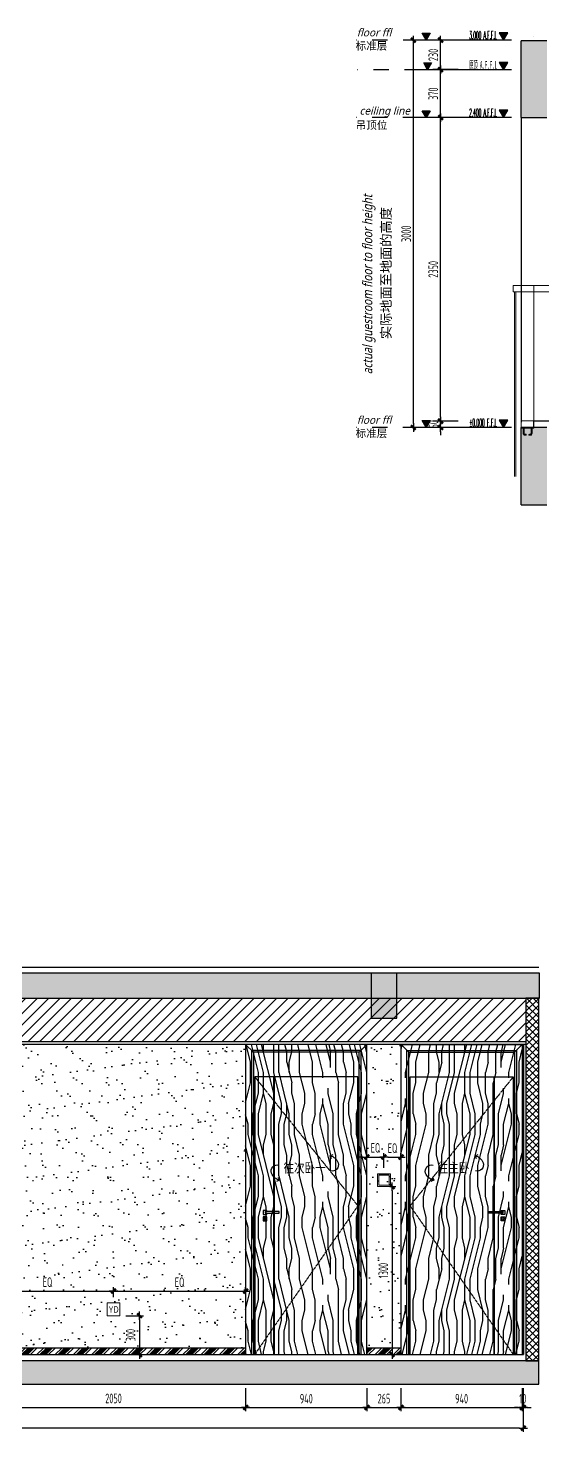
# Model space of a CAD drawing. Header units: inches. Extents: x 96003 to 270950, y -80202 to 65998.
# Drawn here: x 135394 to 139385, y 34898 to 45769 of the extents above; entities that cross this region are included whole.
import ezdxf
from ezdxf.enums import TextEntityAlignment as Align

# ---------------------------------------------------------------- set-up
doc = ezdxf.new("R2010")
doc.units = ezdxf.units.IN
doc.header["$LTSCALE"] = 10
doc.header["$MEASUREMENT"] = 0
doc.linetypes.add('DASH', pattern=[0.35, 0.25, -0.1])
doc.linetypes.add('M-CENTER', pattern=[1.8, 1.2, -0.2, 0.2, -0.2])
for name, color, linetype in [('009插座层', 136, 'Continuous'), ('01', 200, 'Continuous'), ('A_SURFACE', 9, 'Continuous'), ('C-顶面灯具、灯带', 22, 'Continuous'), ('ED-文字说明', 50, 'Continuous'), ('ED-造型尺寸', 44, 'Continuous'), ('EL-1', 1, 'Continuous'), ('EL-136', 136, 'Continuous'), ('EL-DIM', 50, 'Continuous'), ('EL-TEXT', 50, 'Continuous'), ('EL-天花轮廓线', 100, 'Continuous'), ('FC-地面造型', 136, 'Continuous'), ('SBEI', 1, 'Continuous')]:
    doc.layers.add(name, color=color, linetype=linetype)
for name, color, linetype, lineweight in [('F-2', 145, 'Continuous', 0), ('J-金属幕墙', 34, 'Continuous', 13), ('L-栏杆扶手', 73, 'Continuous', 13)]:
    doc.layers.add(name, color=color, linetype=linetype, lineweight=lineweight)
doc.styles.add('-宋体', font='')
doc.styles.add('CCD_DIM', font='archs.shx', dxfattribs={"width": 0.7})
doc.styles.add('hz', font='simplex', dxfattribs={"width": 0.7, "bigfont": 'hztxt'})
doc.styles.add('LUCIDIA', font='')
doc.styles.add('RomanS', font='romans.shx', dxfattribs={"width": 0.9})
doc.styles.add('st', font='')
doc.styles.add('中文字体', font='', dxfattribs={"width": 0.7})
doc.styles.add('宋体', font='', dxfattribs={"height": 60})
doc.styles.get('-宋体').set_extended_font_data('SimSun')
doc.styles.get('LUCIDIA').set_extended_font_data('Lucida Sans', italic=True)
doc.styles.get('st').set_extended_font_data('SimSun')
doc.styles.get('中文字体').set_extended_font_data('汉鼎简细等线')
doc.styles.get('宋体').set_extended_font_data('SimSun')
doc.dimstyles.new('1.30', dxfattribs={"dimscale": 30, "dimtxt": 2.5, "dimasz": 1, "dimexe": 1, "dimexo": 1.5, "dimgap": 1, "dimtad": 1, "dimdec": 0, "dimrnd": 5, "dimdsep": 46, "dimtxsty": 'CCD_DIM', "dimblk": 'CCD_Dimension_Tick', "dimcen": 1, "dimclrd": 44, "dimclre": 44, "dimclrt": 2, "dimadec": 0, "dimazin": 2, "dimtfac": 1, "dimtdec": 0, "dimtix": 1, "dimtmove": 2, "dimatfit": 3, "dimldrblk": 'CCD_Dimension_Tick', "dimfxl": 5, "dimfxlon": 1, "dimtolj": 1, "dimarcsym": 0})
doc.dimstyles.new('Matrix_30内', dxfattribs={"dimscale": 30, "dimtxt": 2.5, "dimasz": 1, "dimexe": 2, "dimexo": 1.5, "dimgap": 0.6, "dimtad": 1, "dimdec": 0, "dimrnd": 1, "dimzin": 12, "dimdsep": 46, "dimtxsty": 'CCD_DIM', "dimblk": 'CCD_Dimension_Tick', "dimcen": 0.125, "dimclrd": 44, "dimclre": 44, "dimclrt": 50, "dimadec": 0, "dimazin": 0, "dimtfac": 1, "dimtdec": 0, "dimtix": 1, "dimtmove": 2, "dimatfit": 3, "dimldrblk": 'CCD_Leader_Dot', "dimfxl": 5, "dimfxlon": 1, "dimtvp": 1, "dimtolj": 1, "dimtzin": 0, "dimarcsym": 0})

# ---------------------------------------------------------------- blocks, each defined once
blk = doc.blocks.new('*U122')
h = blk.add_hatch()
h.set_pattern_fill('ANSI37', color=250, scale=300, angle=-90)
h.set_pattern_definition([(315, (222470.742, 70519.302), (26.516504, 26.516504), []), (45, (222470.742, 70519.302), (-26.516504, 26.516504), [])])
h.paths.add_polyline_path([(144521, -74585), (144521, -74685), (147329, -74685), (147329, -74585)])
at = {"color": 5, "elevation": 0}
blk.add_lwpolyline([(144521, -74585), (144521, -74685), (147329, -74685), (147329, -74585)], close=True, dxfattribs=at)
blk = doc.blocks.new('A$C5AED2720')
at = {"color": 0, "elevation": 0}
for points in [[(0, 71), (110, 71), (110, 59), (0, 59)], [(95, 30), (125, 30), (125, 0), (95, 0)]]:
    blk.add_lwpolyline(points, close=True, dxfattribs=at)
blk.add_lwpolyline([(95, 71), (95, 80), (125, 80), (125, 50), (95, 50), (95, 59)], dxfattribs=at)
at = {"color": 8}
blk.add_circle((110, 15, 0), 7.5, dxfattribs=at)
blk = doc.blocks.new('rewrwertertedsfd')
at = {"layer": 'FC-地面造型', "linetype": 'ByBlock'}
h = blk.add_hatch(dxfattribs=at)
h.set_pattern_fill('木纹5', color=250, scale=200, angle=90)
h.set_pattern_definition([(90, (0, 0), (-800, 5e-14), [160, -240, 80, -320]), (90, (-20, 560), (-800, 5e-14), [160, -640]), (90, (-60, 480), (-800, 5e-14), [80, -720]), (90, (-80, 40), (-800, 5e-14), [40, -560, 40, -160]), (90, (-120, 320), (-800, 5e-14), [160, -240, 40, -360]), (90, (-140, 120), (-800, 5e-14), [120, -680]), (90, (-160, 320), (-800, 5e-14), [240, -560]), (90, (-180, 80), (-800, 5e-14), [160, -640]), (90, (-200, 400), (-800, 5e-14), [400, -400]), (90, (-240, 160), (-800, 5e-14), [80, -240, 160, -320]), (90, (-260, 720), (-800, 5e-14), [160, -640]), (90, (-280, 560), (-800, 5e-14), [80, -720]), (90, (-300, 400), (-800, 5e-14), [80, -720]), (90, (-320, 2e-14), (-800, 5e-14), [160, -640]), (90, (-340, 400), (-800, 5e-14), [160, -640]), (90, (-380, 400), (-800, 5e-14), [160, -160, 160, -320]), (90, (-420, 240), (-800, 5e-14), [80, -400, 160, -160]), (90, (-440, 400), (-800, 5e-14), [240, -560]), (90, (-480, 400), (-800, 5e-14), [160, -640]), (90, (-500, 80), (-800, 5e-14), [240, -320, 80, -160]), (90, (-540, 80), (-800, 5e-14), [400, -400]), (90, (-560, 560), (-800, 5e-14), [80, -720]), (90, (-580, 320), (-800, 5e-14), [160, -640]), (90, (-600, 160), (-800, 5e-14), [80, -320, 80, -320]), (90, (-620, 80), (-800, 5e-14), [80, -240, 160, -320]), (90, (-640, 240), (-800, 5e-14), [80, -400, 80, -240]), (90, (-660, 400), (-800, 5e-14), [240, -560]), (90, (-700, 80), (-800, 5e-14), [160, -640]), (90, (-720, 480), (-800, 5e-14), [80, -720]), (90, (-740, 640), (-800, 5e-14), [80, -720]), (104.03624, (-60, 560), (3e-08, 800), [82.4, -3216.0844]), (104.03624, (-240, 640), (3e-08, 800), [82.4, -3216.0844]), (104.03624, (-720, 560), (3e-08, 800), [82.4, -3216.0844]), (104.03624, (-420, 320), (3e-08, 800), [82.4, -3216.0844]), (104.03624, (-540, 480), (3e-08, 800), [82.4, -3216.0844]), (104.03624, (-480, 560), (3e-08, 800), [82.4, -3216.0844]), (104.03624, (-620, 160), (3e-08, 800), [82.4, -3216.0844]), (104.03624, (-580, 480), (3e-08, 800), [82.4, -3216.0844]), (104.03624, (-280, 640), (3e-08, 800), [164.8, -3133.6844]), (104.03624, (-340, 560), (3e-08, 800), [164.8, -3133.6844]), (104.03624, (-380, 560), (3e-08, 800), [164.8, -3133.6844]), (255.96376, (-120, 320), (3e-08, -800), [82.4, -164.8, 82.4, -2968.8844]), (255.96376, (-240, 160), (3e-08, -800), [82.4, -3216.0844]), (255.96376, (-600, 160), (3e-08, -800), [164.8, -3133.6844]), (284.03624, (-20, 560), (-3e-08, -800), [82.4, -3216.0844]), (75.96376, (-20, 720), (-3e-08, 800), [82.4, -3216.0844]), (75.96376, (-300, 480), (-3e-08, 800), [82.4, -3216.0844]), (75.96376, (-440, 640), (-3e-08, 800), [82.4, -3216.0844]), (75.96376, (-500, 320), (-3e-08, 800), [82.4, -3216.0844]), (75.96376, (-600, 240), (-3e-08, 800), [82.4, -3216.0844]), (75.96376, (-640, 320), (-3e-08, 800), [82.4, -3216.0844]), (75.96376, (-500, 320), (-3e-08, 800), [82.4, -3216.0844]), (75.96376, (-620, 560), (-3e-08, 800), [329.6, -2968.8844]), (75.96376, (-80, 80), (-3e-08, 800), [329.6, -2968.8844]), (75.96376, (-140, 160), (-3e-08, 800), [329.6, -2968.8844]), (75.96376, (-180, 240), (-3e-08, 800), [82.4, -164.8, 164.8, -2886.4844]), (75.96376, (-240, 240), (-3e-08, 800), [164.8, -164.8, 164.8, -2804.0844]), (75.96376, (-320, 160), (-3e-08, 800), [329.6, -2968.8844]), (75.96376, (-380, 80), (-3e-08, 800), [329.6, -2968.8844]), (75.96376, (-420, 80), (-3e-08, 800), [329.6, -2968.8844]), (75.96376, (-660, 640), (-3e-08, 800), [82.4, -3216.0844]), (75.96377, (-740, 720), (-0.00015, 800), [164.8, -3133.6844]), (75.96377, (-700, 240), (-0.00015, 800), [164.8, -3133.6844]), (75.96376, (1e-14, 160), (-1e-05, 800), [329.6, -2968.8844]), (75.96376, (-560, 640), (-1e-05, 800), [247.2, -3051.2844]), (75.96376, (-500, 720), (-1e-05, 800), [494.4, -2804.0844])])
h.paths.add_polyline_path([(260665, -67084), (261605, -67084), (261605, -69484), (260665, -69484)])
at = {"color": 136, "linetype": 'ByBlock'}
for p, q in [((261385, -67334), (261385, -69484)), ((261388, -67334), (261388, -69484))]:
    blk.add_line(p, q, dxfattribs=at)
at = {"layer": 'EL-1', "linetype": 'DASH'}
blk.add_lwpolyline([(261535, -67334), (260735, -68333), (261535, -69484)], dxfattribs=at)
at = {"layer": 'FC-地面造型', "color": 136, "linetype": 'ByBlock'}
for p, q in [((260725, -67144), (260665, -67084)), ((261545, -67144), (261605, -67084))]:
    blk.add_line(p, q, dxfattribs=at)
at = {"layer": 'FC-地面造型', "color": 30, "linetype": 'ByBlock'}
for points in [[(260665, -69484), (260665, -67084), (261605, -67084), (261605, -69484)], [(260735, -69484), (260735, -67334), (261535, -67334), (261535, -69484)]]:
    blk.add_lwpolyline(points, dxfattribs=at)
at = {"layer": 'FC-地面造型', "color": 138, "linetype": 'ByBlock'}
blk.add_lwpolyline([(260710, -69484), (260710, -67129), (261560, -67129), (261560, -69484)], dxfattribs=at)
at = {"layer": 'FC-地面造型', "color": 136, "linetype": 'ByBlock'}
blk.add_lwpolyline([(260725, -69484), (260725, -67144), (261545, -67144), (261545, -69484)], dxfattribs=at)
at = {"layer": 'EL-1'}
blk.add_blockref('A$C5AED2720', (261345, -68449, 0), dxfattribs=at)
blk = doc.blocks.new('20150429.21331355')
at = {"layer": 'EL-136'}
blk.add_lwpolyline([(-7.7, 3.5, 0.259212), (33.7, 40.4, 0.59908), (-4.9, 82.2)], format="xyb", dxfattribs=at)
blk.add_lwpolyline([(-1, 18.9), (-7.7, 3.5), (7.7, -3.5)], dxfattribs=at)
blk = doc.blocks.new('20150429.21331502')
at = {"layer": 'EL-136'}
blk.add_lwpolyline([(32.4, 20.5, 0.259212), (-8.9, -16.3, 0.59908), (29.6, -58.2)], format="xyb", dxfattribs=at)
blk.add_lwpolyline([(25.7, 5.1), (32.4, 20.5), (17.1, 27.5)], dxfattribs=at)
blk = doc.blocks.new('A$C01C16A26')
at = {"color": 0, "ltscale": 0.8}
for p, q in [((0, 98, 0), (0, 2, 0)), ((98, 100, 0), (2, 100, 0)), ((2, 0, 0), (98, 0, 0)), ((10, 90, 0), (10, 89, 0)), ((10, 89, 0), (10, 11, 0)), ((90, 89, 0), (10, 89, 0)), ((10, 10, 0), (10, 11, 0)), ((10, 11, 0), (90, 11, 0)), ((90, 90, 0), (90, 89, 0)), ((90, 90, 0), (90, 89, 0)), ((90, 11, 0), (90, 89, 0)), ((100, 2, 0), (100, 98, 0))]:
    blk.add_line(p, q, dxfattribs=at)
at = {"color": 0, "ltscale": 0.1}
for p, q in [((10, 90, 0), (90, 90, 0)), ((10, 10, 0), (90, 10, 0)), ((90, 11, 0), (90, 10, 0)), ((90, 11, 0), (90, 10, 0))]:
    blk.add_line(p, q, dxfattribs=at)
at = {"color": 0, "ltscale": 0.8, "extrusion": (0, 0, -1)}
for centre, major_axis, start_param, end_param in [((2, 98, 0), (1.22, 1.22), 3.926991, 5.497787), ((2, 2, 0), (-1.22, 1.22), 3.926991, 5.497787), ((98, 98, 0), (-1.22, 1.22), 0.785398, 2.356194), ((98, 2, 0), (1.22, 1.22), 0.785398, 2.356194)]:
    blk.add_ellipse(centre, major_axis=major_axis, ratio=1, start_param=start_param, end_param=end_param, dxfattribs=at)
blk = doc.blocks.new('*U73')
blk.add_blockref('A$C01C16A26', (-57, -30, 0))
blk = doc.blocks.new('CCD_Dimension_Tick')
at = {"color": 0, "linetype": 'ByBlock'}
for p, q in [((-1.09, 0), (0, 0)), ((0, 0), (1.09, 0))]:
    blk.add_line(p, q, dxfattribs=at)
at = {"color": 0, "linetype": 'Continuous', "const_width": 0.608}
blk.add_lwpolyline([(-0.61, -0.61), (0.61, 0.61)], dxfattribs=at)
blk = doc.blocks.new('*D126')
at = {"layer": 'Defpoints', "color": 0, "linetype": 'ByBlock', "transparency": 16777216}
for p in [(138153, 36798), (138153, 35498), (138216, 35498)]:
    blk.add_point(p, dxfattribs=at)
at = {"layer": 'FC-地面造型', "color": 44, "linetype": 'ByBlock', "lineweight": -2, "transparency": 16777216}
for p, q in [((138198, 36798), (138246, 36798)), ((138216, 36768), (138216, 35528)), ((138198, 35498), (138246, 35498))]:
    blk.add_line(p, q, dxfattribs=at)
at = {"layer": 'FC-地面造型', "color": 44, "linetype": 'ByBlock', "lineweight": -2, "transparency": 16777216, "xscale": 30, "yscale": 30, "zscale": 30}
for p, rotation in [((138216, 36798), 90), ((138216, 35498), 270)]:
    blk.add_blockref('CCD_Dimension_Tick', p, dxfattribs=dict(at, rotation=rotation))
at = {"layer": 'FC-地面造型', "color": 2, "linetype": 'ByBlock', "transparency": 16777216, "insert": (138148, 36148), "char_height": 75, "attachment_point": 5, "rotation": 90, "style": 'CCD_DIM'}
blk.add_mtext('\\A1;1300', dxfattribs=at)
blk = doc.blocks.new('*D127')
at = {"layer": 'Defpoints', "color": 0, "linetype": 'ByBlock', "transparency": 16777216}
for p in [(138153, 37027), (138021, 36882, 0), (138153, 36898)]:
    blk.add_point(p, dxfattribs=at)
at = {"layer": 'FC-地面造型', "color": 44, "linetype": 'ByBlock', "lineweight": -2, "transparency": 16777216}
for p, q in [((137991, 37027), (137961, 37027)), ((138021, 36927), (138021, 37057)), ((138021, 37027), (138153, 37027)), ((138153, 36943), (138153, 37057)), ((138183, 37027), (138213, 37027))]:
    blk.add_line(p, q, dxfattribs=at)
at = {"layer": 'FC-地面造型', "color": 44, "linetype": 'ByBlock', "lineweight": -2, "transparency": 16777216, "xscale": 30, "yscale": 30, "zscale": 30}
blk.add_blockref('CCD_Dimension_Tick', (138021, 37027), dxfattribs=at)
at = {"layer": 'FC-地面造型', "color": 44, "linetype": 'ByBlock', "lineweight": -2, "transparency": 16777216, "xscale": 30, "yscale": 30, "zscale": 30, "rotation": 180}
blk.add_blockref('CCD_Dimension_Tick', (138153, 37027), dxfattribs=at)
at = {"layer": 'FC-地面造型', "color": 2, "linetype": 'ByBlock', "transparency": 16777216, "insert": (138087, 37098), "char_height": 75, "attachment_point": 5, "style": 'CCD_DIM'}
blk.add_mtext('\\A1;EQ', dxfattribs=at)
blk = doc.blocks.new('*D128')
at = {"layer": 'Defpoints', "color": 0, "linetype": 'ByBlock', "transparency": 16777216}
for p in [(138285, 37027, 0), (138285, 37027), (138153, 36898)]:
    blk.add_point(p, dxfattribs=at)
at = {"layer": 'FC-地面造型', "color": 44, "linetype": 'ByBlock', "lineweight": -2, "transparency": 16777216}
for p, q in [((138153, 36943), (138153, 37057)), ((138183, 37027), (138255, 37027)), ((138285, 37027), (138285, 37057))]:
    blk.add_line(p, q, dxfattribs=at)
at = {"layer": 'FC-地面造型', "color": 44, "linetype": 'ByBlock', "lineweight": -2, "transparency": 16777216, "xscale": 30, "yscale": 30, "zscale": 30, "rotation": 180}
blk.add_blockref('CCD_Dimension_Tick', (138153, 37027), dxfattribs=at)
at = {"layer": 'FC-地面造型', "color": 44, "linetype": 'ByBlock', "lineweight": -2, "transparency": 16777216, "xscale": 30, "yscale": 30, "zscale": 30}
blk.add_blockref('CCD_Dimension_Tick', (138285, 37027), dxfattribs=at)
at = {"layer": 'FC-地面造型', "color": 2, "linetype": 'ByBlock', "transparency": 16777216, "insert": (138219, 37096), "char_height": 75, "attachment_point": 5, "style": 'CCD_DIM'}
blk.add_mtext('\\A1;EQ', dxfattribs=at)
blk = doc.blocks.new('*D822')
at = {"layer": 'Defpoints', "color": 0, "linetype": 'ByBlock', "transparency": 16777216}
for p in [(128403, 23991), (128583, 23991), (128583, 23941)]:
    blk.add_point(p, dxfattribs=at)
at = {"layer": 'EL-天花轮廓线', "color": 44, "lineweight": -2, "transparency": 16777216}
for p, q in [((128403, 24021), (128403, 24051)), ((128538, 23991), (128343, 23991)), ((128538, 23941), (128343, 23941)), ((128403, 23941), (128403, 23991)), ((128403, 23911), (128403, 23881))]:
    blk.add_line(p, q, dxfattribs=at)
at = {"layer": 'EL-天花轮廓线', "color": 44, "linetype": 'ByBlock', "lineweight": -2, "transparency": 16777216, "xscale": 30, "yscale": 30, "zscale": 30}
for p, rotation in [((128403, 23991), 270), ((128403, 23941), 90)]:
    blk.add_blockref('CCD_Dimension_Tick', p, dxfattribs=dict(at, rotation=rotation))
at = {"layer": 'EL-天花轮廓线', "color": 50, "linetype": 'ByBlock', "transparency": 16777216, "insert": (128348, 23966), "char_height": 75, "attachment_point": 5, "rotation": 90, "style": 'CCD_DIM'}
blk.add_mtext('\\A1;50', dxfattribs=at)
blk = doc.blocks.new('CCD_Leader_Dot')
at = {"color": 0, "linetype": 'ByBlock'}
blk.add_line((-5, 0), (-10, 0), dxfattribs=at)
at = {"color": 0, "linetype": 'ByBlock', "const_width": 5}
blk.add_lwpolyline([(-2.5, 0, 1), (2.5, 0, 1)], format="xyb", close=True, dxfattribs=at)
blk = doc.blocks.new('*D823')
at = {"layer": 'Defpoints', "color": 0, "linetype": 'ByBlock', "transparency": 16777216}
for p in [(128403, 26941), (128583, 26941), (128583, 26712)]:
    blk.add_point(p, dxfattribs=at)
at = {"layer": 'EL-天花轮廓线', "color": 44, "lineweight": -2, "transparency": 16777216}
for p, q in [((128538, 26941), (128343, 26941)), ((128403, 26742), (128403, 26911)), ((128538, 26712), (128343, 26712))]:
    blk.add_line(p, q, dxfattribs=at)
at = {"layer": 'EL-天花轮廓线', "color": 44, "linetype": 'ByBlock', "lineweight": -2, "transparency": 16777216, "xscale": 30, "yscale": 30, "zscale": 30}
for p, rotation in [((128403, 26941), 90), ((128403, 26712), 270)]:
    blk.add_blockref('CCD_Dimension_Tick', p, dxfattribs=dict(at, rotation=rotation))
at = {"layer": 'EL-天花轮廓线', "color": 50, "linetype": 'ByBlock', "transparency": 16777216, "insert": (128346, 26826), "char_height": 75, "attachment_point": 5, "rotation": 90, "style": 'CCD_DIM'}
blk.add_mtext('\\A1;230', dxfattribs=at)
blk = doc.blocks.new('*D824')
at = {"layer": 'Defpoints', "color": 0, "linetype": 'ByBlock', "transparency": 16777216}
for p in [(128192, 26941), (128583, 26941), (128583, 23941)]:
    blk.add_point(p, dxfattribs=at)
at = {"layer": 'EL-天花轮廓线', "color": 44, "lineweight": -2, "transparency": 16777216}
for p, q in [((128342, 26941), (128132, 26941)), ((128192, 23971), (128192, 26911)), ((128342, 23941), (128132, 23941))]:
    blk.add_line(p, q, dxfattribs=at)
at = {"layer": 'EL-天花轮廓线', "color": 44, "linetype": 'ByBlock', "lineweight": -2, "transparency": 16777216, "xscale": 30, "yscale": 30, "zscale": 30}
for p, rotation in [((128192, 26941), 90), ((128192, 23941), 270)]:
    blk.add_blockref('CCD_Dimension_Tick', p, dxfattribs=dict(at, rotation=rotation))
at = {"layer": 'EL-天花轮廓线', "color": 50, "linetype": 'ByBlock', "transparency": 16777216, "insert": (128136, 25441), "char_height": 75, "attachment_point": 5, "rotation": 90, "style": 'CCD_DIM'}
blk.add_mtext('\\A1;3000', dxfattribs=at)
blk = doc.blocks.new('ELEVATION')
blk.add_hatch(color=256).paths.add_polyline_path([(4.17, 2.47), (2.7, 0), (1.23, 2.47)])
blk.add_line((0, 0), (14.67, 0))
blk.add_lwpolyline([(4.17, 2.47), (2.7, 0), (1.23, 2.47)], close=True)
at = {"style": 'hz', "width": 0.444477}
blk.add_attdef('ELEV', text='', height=2.5, dxfattribs=at).set_placement((4.89, 0.32), (14.26, 0.32), align=Align.FIT)
blk = doc.blocks.new('A$C2E6F40A5')
blk.add_hatch(color=256).paths.add_polyline_path([(40, 69), (-40, 69), (0, 0)])
at = {"color": 0}
blk.add_lwpolyline([(40, 69), (-40, 69), (0, 0), (40, 69)], dxfattribs=at)
blk = doc.blocks.new('20150428.1023048')
at = {"layer": 'ED-造型尺寸', "color": 250, "linetype": 'M-CENTER', "ltscale": 2}
blk.add_line((21.19, 0, 0), (-14.89, 0, 0), dxfattribs=at)
at = {"layer": 'ED-造型尺寸', "xscale": -0.0256, "yscale": 0.0256, "zscale": 0.0256}
blk.add_blockref('A$C2E6F40A5', (3.19, 0, 0), dxfattribs=at)
blk = doc.blocks.new('*D825')
at = {"layer": 'Defpoints', "color": 0, "linetype": 'ByBlock', "transparency": 16777216}
for p in [(128403, 26712), (128583, 26712), (128583, 26341)]:
    blk.add_point(p, dxfattribs=at)
at = {"layer": 'EL-天花轮廓线', "color": 44, "lineweight": -2, "transparency": 16777216}
for p, q in [((128538, 26712), (128343, 26712)), ((128403, 26371), (128403, 26682)), ((128538, 26341), (128343, 26341))]:
    blk.add_line(p, q, dxfattribs=at)
at = {"layer": 'EL-天花轮廓线', "color": 44, "linetype": 'ByBlock', "lineweight": -2, "transparency": 16777216, "xscale": 30, "yscale": 30, "zscale": 30}
for p, rotation in [((128403, 26712), 90), ((128403, 26341), 270)]:
    blk.add_blockref('CCD_Dimension_Tick', p, dxfattribs=dict(at, rotation=rotation))
at = {"layer": 'EL-天花轮廓线', "color": 50, "linetype": 'ByBlock', "transparency": 16777216, "insert": (128346, 26526), "char_height": 75, "attachment_point": 5, "rotation": 90, "style": 'CCD_DIM'}
blk.add_mtext('\\A1;370', dxfattribs=at)
blk = doc.blocks.new('*D826')
at = {"layer": 'Defpoints', "color": 0, "linetype": 'ByBlock', "transparency": 16777216}
for p in [(128403, 26341), (128583, 26341), (128583, 23991)]:
    blk.add_point(p, dxfattribs=at)
at = {"layer": 'EL-天花轮廓线', "color": 44, "lineweight": -2, "transparency": 16777216}
for p, q in [((128538, 26341), (128343, 26341)), ((128403, 24021), (128403, 26311)), ((128538, 23991), (128343, 23991))]:
    blk.add_line(p, q, dxfattribs=at)
at = {"layer": 'EL-天花轮廓线', "color": 44, "linetype": 'ByBlock', "lineweight": -2, "transparency": 16777216, "xscale": 30, "yscale": 30, "zscale": 30}
for p, rotation in [((128403, 26341), 90), ((128403, 23991), 270)]:
    blk.add_blockref('CCD_Dimension_Tick', p, dxfattribs=dict(at, rotation=rotation))
at = {"layer": 'EL-天花轮廓线', "color": 50, "linetype": 'ByBlock', "transparency": 16777216, "insert": (128346, 25166), "char_height": 75, "attachment_point": 5, "rotation": 90, "style": 'CCD_DIM'}
blk.add_mtext('\\A1;2350', dxfattribs=at)
blk = doc.blocks.new('A$C29FB2657')
blk.add_lwpolyline([(50, 0), (-50, 0), (-50, -6), (50, -6), (50, 0)])
for points in [[(-35, -6), (-35, -48, 0.414214), (-22, -61), (-14, -61, 1), (-14, -53), (-22, -53, -0.414214), (-27, -48), (-27, -6)], [(35, -6), (35, -48, -0.414214), (22, -61), (14, -61, -1), (14, -53), (22, -53, 0.414214), (27, -48), (27, -6)]]:
    blk.add_lwpolyline(points, format="xyb")
blk = doc.blocks.new('*D273')
at = {"layer": 'Defpoints', "color": 0, "linetype": 'ByBlock', "transparency": 16777216}
for p in [(137081, 35591, 0), (135033, 35268), (137081, 35088)]:
    blk.add_point(p, dxfattribs=at)
at = {"layer": 'FC-地面造型', "color": 44, "linetype": 'ByBlock', "lineweight": -2, "transparency": 16777216}
for p, q in [((135033, 35223), (135033, 35058)), ((137081, 35238), (137081, 35058)), ((135063, 35088), (137051, 35088))]:
    blk.add_line(p, q, dxfattribs=at)
at = {"layer": 'FC-地面造型', "color": 44, "linetype": 'ByBlock', "lineweight": -2, "transparency": 16777216, "xscale": 30, "yscale": 30, "zscale": 30, "rotation": 180}
blk.add_blockref('CCD_Dimension_Tick', (135033, 35088), dxfattribs=at)
at = {"layer": 'FC-地面造型', "color": 44, "linetype": 'ByBlock', "lineweight": -2, "transparency": 16777216, "xscale": 30, "yscale": 30, "zscale": 30}
blk.add_blockref('CCD_Dimension_Tick', (137081, 35088), dxfattribs=at)
at = {"layer": 'FC-地面造型', "color": 2, "linetype": 'ByBlock', "transparency": 16777216, "insert": (136057, 35158), "char_height": 75, "attachment_point": 5, "style": 'CCD_DIM'}
blk.add_mtext('\\A1;2050', dxfattribs=at)
blk = doc.blocks.new('*D274')
at = {"layer": 'Defpoints', "color": 0, "linetype": 'ByBlock', "transparency": 16777216}
for p in [(137081, 35591, 0), (138021, 35591, 0), (138021, 35088)]:
    blk.add_point(p, dxfattribs=at)
at = {"layer": 'FC-地面造型', "color": 44, "linetype": 'ByBlock', "lineweight": -2, "transparency": 16777216}
for p, q in [((137081, 35238), (137081, 35058)), ((138021, 35238), (138021, 35058)), ((137111, 35088), (137991, 35088))]:
    blk.add_line(p, q, dxfattribs=at)
at = {"layer": 'FC-地面造型', "color": 44, "linetype": 'ByBlock', "lineweight": -2, "transparency": 16777216, "xscale": 30, "yscale": 30, "zscale": 30, "rotation": 180}
blk.add_blockref('CCD_Dimension_Tick', (137081, 35088), dxfattribs=at)
at = {"layer": 'FC-地面造型', "color": 44, "linetype": 'ByBlock', "lineweight": -2, "transparency": 16777216, "xscale": 30, "yscale": 30, "zscale": 30}
blk.add_blockref('CCD_Dimension_Tick', (138021, 35088), dxfattribs=at)
at = {"layer": 'FC-地面造型', "color": 2, "linetype": 'ByBlock', "transparency": 16777216, "insert": (137551, 35156), "char_height": 75, "attachment_point": 5, "style": 'CCD_DIM'}
blk.add_mtext('\\A1;940', dxfattribs=at)
blk = doc.blocks.new('*D275')
at = {"layer": 'Defpoints', "color": 0, "linetype": 'ByBlock', "transparency": 16777216}
for p in [(138021, 35591, 0), (138285, 35586, 0), (138285, 35088)]:
    blk.add_point(p, dxfattribs=at)
at = {"layer": 'FC-地面造型', "color": 44, "linetype": 'ByBlock', "lineweight": -2, "transparency": 16777216}
for p, q in [((138021, 35238), (138021, 35058)), ((138285, 35238), (138285, 35058)), ((138051, 35088), (138255, 35088))]:
    blk.add_line(p, q, dxfattribs=at)
at = {"layer": 'FC-地面造型', "color": 44, "linetype": 'ByBlock', "lineweight": -2, "transparency": 16777216, "xscale": 30, "yscale": 30, "zscale": 30, "rotation": 180}
blk.add_blockref('CCD_Dimension_Tick', (138021, 35088), dxfattribs=at)
at = {"layer": 'FC-地面造型', "color": 44, "linetype": 'ByBlock', "lineweight": -2, "transparency": 16777216, "xscale": 30, "yscale": 30, "zscale": 30}
blk.add_blockref('CCD_Dimension_Tick', (138285, 35088), dxfattribs=at)
at = {"layer": 'FC-地面造型', "color": 2, "linetype": 'ByBlock', "transparency": 16777216, "insert": (138153, 35156), "char_height": 75, "attachment_point": 5, "style": 'CCD_DIM'}
blk.add_mtext('\\A1;265', dxfattribs=at)
blk = doc.blocks.new('*D276')
at = {"layer": 'Defpoints', "color": 0, "linetype": 'ByBlock', "transparency": 16777216}
for p in [(138285, 35586, 0), (139225, 35554, 0), (139225, 35088)]:
    blk.add_point(p, dxfattribs=at)
at = {"layer": 'FC-地面造型', "color": 44, "linetype": 'ByBlock', "lineweight": -2, "transparency": 16777216}
for p, q in [((138285, 35238), (138285, 35058)), ((139225, 35238), (139225, 35058)), ((138315, 35088), (139195, 35088))]:
    blk.add_line(p, q, dxfattribs=at)
at = {"layer": 'FC-地面造型', "color": 44, "linetype": 'ByBlock', "lineweight": -2, "transparency": 16777216, "xscale": 30, "yscale": 30, "zscale": 30, "rotation": 180}
blk.add_blockref('CCD_Dimension_Tick', (138285, 35088), dxfattribs=at)
at = {"layer": 'FC-地面造型', "color": 44, "linetype": 'ByBlock', "lineweight": -2, "transparency": 16777216, "xscale": 30, "yscale": 30, "zscale": 30}
blk.add_blockref('CCD_Dimension_Tick', (139225, 35088), dxfattribs=at)
at = {"layer": 'FC-地面造型', "color": 2, "linetype": 'ByBlock', "transparency": 16777216, "insert": (138755, 35156), "char_height": 75, "attachment_point": 5, "style": 'CCD_DIM'}
blk.add_mtext('\\A1;940', dxfattribs=at)
blk = doc.blocks.new('*D277')
at = {"layer": 'Defpoints', "color": 0, "linetype": 'ByBlock', "transparency": 16777216}
for p in [(139225, 35554, 0), (139233, 35554), (139233, 35088)]:
    blk.add_point(p, dxfattribs=at)
at = {"layer": 'FC-地面造型', "color": 44, "linetype": 'ByBlock', "lineweight": -2, "transparency": 16777216}
for p, q in [((139225, 35238), (139225, 35058)), ((139233, 35238), (139233, 35058)), ((139195, 35088), (139165, 35088)), ((139225, 35088), (139233, 35088)), ((139263, 35088), (139293, 35088))]:
    blk.add_line(p, q, dxfattribs=at)
at = {"layer": 'FC-地面造型', "color": 44, "linetype": 'ByBlock', "lineweight": -2, "transparency": 16777216, "xscale": 30, "yscale": 30, "zscale": 30}
blk.add_blockref('CCD_Dimension_Tick', (139225, 35088), dxfattribs=at)
at = {"layer": 'FC-地面造型', "color": 44, "linetype": 'ByBlock', "lineweight": -2, "transparency": 16777216, "xscale": 30, "yscale": 30, "zscale": 30, "rotation": 180}
blk.add_blockref('CCD_Dimension_Tick', (139233, 35088), dxfattribs=at)
at = {"layer": 'FC-地面造型', "color": 2, "linetype": 'ByBlock', "transparency": 16777216, "insert": (139229, 35156), "char_height": 75, "attachment_point": 5, "style": 'CCD_DIM'}
blk.add_mtext('\\A1;10', dxfattribs=at)
blk = doc.blocks.new('*D278')
at = {"layer": 'Defpoints', "color": 0, "linetype": 'ByBlock', "transparency": 16777216}
for p in [(129173, 35238), (139233, 35238), (129173, 34928)]:
    blk.add_point(p, dxfattribs=at)
at = {"layer": 'FC-地面造型', "color": 44, "linetype": 'ByBlock', "lineweight": -2, "transparency": 16777216}
for p, q in [((129173, 35078), (129173, 34898)), ((139233, 35078), (139233, 34898)), ((139203, 34928), (129203, 34928))]:
    blk.add_line(p, q, dxfattribs=at)
at = {"layer": 'FC-地面造型', "color": 44, "linetype": 'ByBlock', "lineweight": -2, "transparency": 16777216, "xscale": 30, "yscale": 30, "zscale": 30, "rotation": 180}
blk.add_blockref('CCD_Dimension_Tick', (129173, 34928), dxfattribs=at)
at = {"layer": 'FC-地面造型', "color": 44, "linetype": 'ByBlock', "lineweight": -2, "transparency": 16777216, "xscale": 30, "yscale": 30, "zscale": 30}
blk.add_blockref('CCD_Dimension_Tick', (139233, 34928), dxfattribs=at)
at = {"layer": 'FC-地面造型', "color": 2, "linetype": 'ByBlock', "transparency": 16777216, "insert": (134203, 34996), "char_height": 75, "attachment_point": 5, "style": 'CCD_DIM'}
blk.add_mtext('\\A1;10060', dxfattribs=at)
blk = doc.blocks.new('TRG')
at = {"elevation": 0}
blk.add_lwpolyline([(346154, -107584), (346059, -107584, 0.414214), (346056, -107587), (346056, -107682, 0.414214), (346059, -107684), (346154, -107684, 0.414214), (346156, -107682), (346156, -107587, 0.414214)], format="xyb", close=True, dxfattribs=at)
at = {"color": 50, "style": '中文字体', "width": 0.7, "flags": 1}
blk.add_attdef('PC', text='', height=50, dxfattribs=at).set_placement((346109, -107632, 0), align=Align.MIDDLE_CENTER)
blk = doc.blocks.new('20150427.18001625')
blk.add_blockref('TRG', (-346111, 107627))
at = {"style": '中文字体', "width": 0.7}
blk.add_attdef('PS', text='', height=50, dxfattribs=at).set_placement((-4, -33), align=Align.CENTER)
blk = doc.blocks.new('*D428')
at = {"layer": 'Defpoints', "color": 0, "linetype": 'ByBlock', "transparency": 16777216}
for p in [(136108, 35798, 0), (136109, 35498), (136258, 35498)]:
    blk.add_point(p, dxfattribs=at)
at = {"layer": 'FC-地面造型', "color": 44, "lineweight": -2, "transparency": 16777216}
for p, q in [((136153, 35798), (136288, 35798)), ((136258, 35768), (136258, 35528)), ((136154, 35498), (136288, 35498))]:
    blk.add_line(p, q, dxfattribs=at)
at = {"layer": 'FC-地面造型', "color": 44, "linetype": 'ByBlock', "lineweight": -2, "transparency": 16777216, "xscale": 30, "yscale": 30, "zscale": 30}
for p, rotation in [((136258, 35798), 90), ((136258, 35498), 270)]:
    blk.add_blockref('CCD_Dimension_Tick', p, dxfattribs=dict(at, rotation=rotation))
at = {"layer": 'FC-地面造型', "color": 2, "linetype": 'ByBlock', "transparency": 16777216, "insert": (136190, 35648), "char_height": 75, "attachment_point": 5, "rotation": 90, "style": 'CCD_DIM'}
blk.add_mtext('\\A1;300', dxfattribs=at)
blk = doc.blocks.new('*D429')
at = {"layer": 'Defpoints', "color": 0, "linetype": 'ByBlock', "transparency": 16777216}
for p in [(136057, 35989), (136057, 35898, 0), (135033, 35835)]:
    blk.add_point(p, dxfattribs=at)
at = {"layer": 'FC-地面造型', "color": 44, "lineweight": -2, "transparency": 16777216}
for p, q in [((135033, 35880), (135033, 36019)), ((135063, 35989), (136027, 35989)), ((136057, 35943), (136057, 36019))]:
    blk.add_line(p, q, dxfattribs=at)
at = {"layer": 'FC-地面造型', "color": 44, "linetype": 'ByBlock', "lineweight": -2, "transparency": 16777216, "xscale": 30, "yscale": 30, "zscale": 30, "rotation": 180}
blk.add_blockref('CCD_Dimension_Tick', (135033, 35989), dxfattribs=at)
at = {"layer": 'FC-地面造型', "color": 44, "linetype": 'ByBlock', "lineweight": -2, "transparency": 16777216, "xscale": 30, "yscale": 30, "zscale": 30}
blk.add_blockref('CCD_Dimension_Tick', (136057, 35989), dxfattribs=at)
at = {"layer": 'FC-地面造型', "color": 2, "linetype": 'ByBlock', "transparency": 16777216, "insert": (135545, 36058), "char_height": 75, "attachment_point": 5, "style": 'CCD_DIM'}
blk.add_mtext('\\A1;EQ', dxfattribs=at)
blk = doc.blocks.new('*D430')
at = {"layer": 'Defpoints', "color": 0, "linetype": 'ByBlock', "transparency": 16777216}
for p in [(137081, 35989, 0), (137081, 35989), (136057, 35898, 0)]:
    blk.add_point(p, dxfattribs=at)
at = {"layer": 'FC-地面造型', "color": 44, "lineweight": -2, "transparency": 16777216}
for p, q in [((136057, 35943), (136057, 36019)), ((136087, 35989), (137051, 35989)), ((137081, 35989), (137081, 36019))]:
    blk.add_line(p, q, dxfattribs=at)
at = {"layer": 'FC-地面造型', "color": 44, "linetype": 'ByBlock', "lineweight": -2, "transparency": 16777216, "xscale": 30, "yscale": 30, "zscale": 30, "rotation": 180}
blk.add_blockref('CCD_Dimension_Tick', (136057, 35989), dxfattribs=at)
at = {"layer": 'FC-地面造型', "color": 44, "linetype": 'ByBlock', "lineweight": -2, "transparency": 16777216, "xscale": 30, "yscale": 30, "zscale": 30}
blk.add_blockref('CCD_Dimension_Tick', (137081, 35989), dxfattribs=at)
at = {"layer": 'FC-地面造型', "color": 2, "linetype": 'ByBlock', "transparency": 16777216, "insert": (136569, 36058), "char_height": 75, "attachment_point": 5, "style": 'CCD_DIM'}
blk.add_mtext('\\A1;EQ', dxfattribs=at)
blk = doc.blocks.new('5678')
at = {"layer": 'ED-文字说明'}
ref = blk.add_blockref('ELEVATION', (128953.2, 26941.3), dxfattribs=dict(at, xscale=-23.04, yscale=23.04, zscale=23.04))
ref.add_attrib('ELEV', '3.000 A.F.F.L', dxfattribs={"layer": '0', "height": 60, "style": 'RomanS', "width": 0.357941}).set_placement((128624.8, 26948.8, 0), (128840.5, 26948.8, 0), align=Align.FIT)
ref = blk.add_blockref('ELEVATION', (128953.2, 26711.5), dxfattribs=dict(at, xscale=-23.04, yscale=23.04, zscale=23.04))
ref.add_attrib('ELEV', '原顶 A.F.F.L', dxfattribs={"layer": '0', "height": 60, "style": '-宋体', "width": 0.419118}).set_placement((128624.8, 26719, 0), (128840.5, 26719, 0), align=Align.FIT)
ref = blk.add_blockref('ELEVATION', (128953.1, 26341.3), dxfattribs=dict(at, xscale=-23.04, yscale=23.04, zscale=23.04))
ref.add_attrib('ELEV', '2.400 A.F.F.L', dxfattribs={"layer": '0', "height": 60, "style": 'RomanS', "width": 0.357941}).set_placement((128624.6, 26348.8, 0), (128840.4, 26348.8, 0), align=Align.FIT)
ref = blk.add_blockref('ELEVATION', (128953.2, 23941.3), dxfattribs=dict(at, xscale=-23.04, yscale=23.04, zscale=23.04))
ref.add_attrib('ELEV', '%%p0.000 F.F.L', dxfattribs={"layer": '0', "height": 60, "style": 'RomanS', "width": 0.361366}).set_placement((128624.8, 23948.8, 0), (128840.5, 23948.8, 0), align=Align.FIT)
at = {"layer": 'ED-造型尺寸', "xscale": 30, "yscale": 30, "zscale": 30}
for p in [(128195.8, 26941.3, 0), (128206.7, 26711.5, 0), (128195.7, 26341.3, 0), (128195.7, 23941.3, 0)]:
    blk.add_blockref('20150428.1023048', p, dxfattribs=at)
at = {"layer": 'ED-文字说明'}
for s, style, p in [('ceiling line', 'LUCIDIA', (127774.5, 26363.9)), ('吊顶位', 'st', (127744.8, 26252.1))]:
    blk.add_text(s, height=60, dxfattribs=dict(at, style=style)).set_placement(p)
at = {"layer": 'ED-文字说明', "style": 'LUCIDIA', "width": 0.8}
blk.add_text('actual guestroom floor to floor height', height=75, rotation=90, dxfattribs=at).set_placement((127873.7, 24354.6))
at = {"layer": 'ED-文字说明', "style": '宋体'}
blk.add_text('实际地面至地面的高度', height=75, rotation=90, dxfattribs=at).set_placement((128017.2, 24625.1))
at = {"layer": 'EL-DIM', "color": 2}
for s, style, p in [('floor ffl ', 'LUCIDIA', (127753.6, 26969.6)), ('标准层', 'st', (127744.4, 26866.2)), ('floor ffl ', 'LUCIDIA', (127753.5, 23969.6)), ('标准层', 'st', (127744.3, 23866.2))]:
    blk.add_text(s, height=60, dxfattribs=dict(at, style=style)).set_placement(p)
at = {"layer": 'EL-天花轮廓线', "color": 136, "linetype": 'ByBlock'}
for base, p1, p2, picture, middle in [((128191.8, 26941.3), (128583.1, 23941.3), (128583.1, 26941.3), '*D824', (128136.3, 25441.3)), ((128403.1, 26941.3), (128583.1, 26711.5), (128583.1, 26941.3), '*D823', (128346.1, 26826.4)), ((128403.1, 26711.5), (128583.1, 26341.3), (128583.1, 26711.5), '*D825', (128346.1, 26526.4)), ((128403.1, 26341.3), (128583.1, 23991.3), (128583.1, 26341.3), '*D826', (128346.1, 25166.3)), ((128403.1, 23991.3), (128583.1, 23941.3), (128583.1, 23991.3), '*D822', (128347.6, 23966.3))]:
    dim = blk.add_linear_dim(base=base, p1=p1, p2=p2, angle=90, dimstyle='Matrix_30内', dxfattribs=at)
    dim.commit()
    dim.dimension.update_dxf_attribs({"geometry": picture, "text_midpoint": middle})

msp = doc.modelspace()

# ---------------------------------------------------------------- hatches: boundary and pattern name
h = msp.add_hatch(color=250)
h.dxf.hatch_style = 1
h.paths.add_polyline_path([(139358, 38256.7), (139358.6, 38451.4), (128953.2, 38448.4), (128953.2, 38256.6)])
h = msp.add_hatch(color=250)
h.dxf.hatch_style = 1
h.paths.add_polyline_path([(138053.2, 38101.4), (138253.2, 38101.4), (138253.2, 38451.4), (138053.2, 38451.4)])
h = msp.add_hatch()
h.set_pattern_fill('ANSI31', color=250, scale=500)
h.set_pattern_definition([(45, (134863.25, 37918.22), (-44.1942, 44.1942), [])])
h.paths.add_polyline_path([(134863.2, 38256.7), (134863.2, 37918.2), (139253.2, 37918.2), (139253.2, 38256.7)])
h = msp.add_hatch(color=250)
h.dxf.hatch_style = 1
h.paths.add_polyline_path([(139353.2, 35268.4), (139353.2, 35448.4), (128953.2, 35448.4), (128953.2, 35268.4)])
at = {"layer": 'FC-地面造型', "linetype": 'ByBlock'}
for points in [[(139215.7, 45076.3), (139415.7, 45076.3), (139415.7, 45670.3), (139215.7, 45670.3)], [(139215.7, 42076.3), (139415.7, 42076.3), (139415.7, 42676.3), (139215.7, 42676.3)]]:
    msp.add_hatch(color=250, dxfattribs=at).paths.add_polyline_path(points)
h = msp.add_hatch(dxfattribs=at)
h.set_pattern_fill('AR-SAND', color=250, scale=100)
h.set_pattern_definition([(37.5, (-13662.1, 3777.11), (-6.29934, 192.68238), [0, -152, 0, -170, 0, -162.5]), (7.5, (-13662.1, 3777.1), (176.97767, 282.2146), [0, -82, 0, -137, 0, -52.5]), (327.5, (-13785.1, 3777.11), (311.41419, 0.5659), [0, -50, 0, -180, 0, -235]), (317.5, (-13785.1, 3777.1), (300.61266, 87.76756), [0, -25, 0, -118, 0, -135])])
h.paths.add_polyline_path([(135033.2, 37898.2), (135033.2, 35548.2), (137081.4, 35548.2), (137081.4, 37898.2)])
h = msp.add_hatch(dxfattribs=at)
h.set_pattern_fill('AR-SAND', color=250, scale=100)
h.set_pattern_definition([(37.5, (-10673.94, 3777.11), (-6.29934, 192.68238), [0, -152, 0, -170, 0, -162.5]), (7.5, (-10673.94, 3777.1), (176.97767, 282.2146), [0, -82, 0, -137, 0, -52.5]), (327.5, (-10796.94, 3777.11), (311.41419, 0.5659), [0, -50, 0, -180, 0, -235]), (317.5, (-10796.94, 3777.1), (300.61266, 87.76756), [0, -25, 0, -118, 0, -135])])
h.paths.add_polyline_path([(138021.4, 37898.2), (138021.4, 35548.2), (138285.1, 35548.2), (138285.1, 37898.2)])
h = msp.add_hatch(dxfattribs=at)
h.set_pattern_fill('CYL', color=250, scale=100, angle=90, pattern_type=2)
h.set_pattern_definition([(225, (221751.51, 535819.72), (70.710678, -70.710678), []), (225, (221752.92, 535818.3), (70.710678, -70.710678), []), (225, (221755.75, 535815.47), (70.710678, -70.710678), []), (225, (221761.41, 535809.82), (70.710678, -70.710678), []), (225, (221772.72, 535798.5), (70.710678, -70.710678), []), (225, (221798.18, 535773.05), (70.710678, -70.710678), []), (225, (221809.49, 535761.73), (70.710678, -70.710678), []), (225, (221815.15, 535756.08), (70.710678, -70.710678), []), (225, (221817.98, 535753.25), (70.710678, -70.710678), []), (225, (221819.39, 535751.83), (70.710678, -70.710678), [])])
h.paths.add_polyline_path([(135033.2, 35498.2), (137081.4, 35498.2), (137081.4, 35548.2), (135033.2, 35548.2)])
h = msp.add_hatch(dxfattribs=at)
h.set_pattern_fill('CYL', color=250, scale=100, angle=90, pattern_type=2)
h.set_pattern_definition([(225, (221827.02, 535819.72), (70.710678, -70.710678), []), (225, (221828.43, 535818.3), (70.710678, -70.710678), []), (225, (221831.26, 535815.47), (70.710678, -70.710678), []), (225, (221836.92, 535809.82), (70.710678, -70.710678), []), (225, (221848.23, 535798.5), (70.710678, -70.710678), []), (225, (221873.69, 535773.05), (70.710678, -70.710678), []), (225, (221885, 535761.73), (70.710678, -70.710678), []), (225, (221890.66, 535756.08), (70.710678, -70.710678), []), (225, (221893.49, 535753.25), (70.710678, -70.710678), []), (225, (221894.9, 535751.83), (70.710678, -70.710678), [])])
h.paths.add_polyline_path([(138021.4, 35498.2), (138285.1, 35498.2), (138285.1, 35548.2), (138021.4, 35548.2)])

# ---------------------------------------------------------------- linework, layer by layer
at = {"color": 5}
for p, q in [((128953.2, 38498.2), (139353.2, 38498.2)), ((129173.2, 35498.2), (139233.3, 35498.2))]:
    msp.add_line(p, q, dxfattribs=at)
msp.add_lwpolyline([(139315.9, 42676.3), (139315.9, 42726.3), (139445.7, 42726.3), (139445.7, 42626.1)], dxfattribs=at)
at = {"color": 6, "linetype": 'ByBlock', "elevation": 0}
msp.add_lwpolyline([(132753.3, 35268.4), (132753.3, 35268.4), (139253.2, 35268.4), (139253.2, 35268.4)], dxfattribs=at)
at = {"layer": '01'}
for p, q in [((139215.7, 45076.3), (139215.7, 45670.3, 0)), ((139415.7, 45670.3, 0), (139215.7, 45670.3, 0)), ((139215.7, 45076.3), (139415.7, 45076.3)), ((139215.7, 42076.3), (139215.7, 42676.3)), ((139415.7, 42676.3), (139215.7, 42676.3)), ((139215.7, 42076.3), (139415.7, 42076.3))]:
    msp.add_line(p, q, dxfattribs=at)
for points in [[(128953.2, 38256.7), (139358, 38256.7), (139358, 38451.4), (128953.2, 38451.4)], [(128953.2, 35268.4), (139353.2, 35268.4), (139353.2, 35448.4), (128953.2, 35448.4)], [(128953.2, 35268.4), (139353.2, 35268.4), (139353.2, 35448.4), (128953.2, 35448.4)]]:
    msp.add_lwpolyline(points, dxfattribs=at)
at = {"layer": '01', "elevation": 0}
msp.add_lwpolyline([(138053.2, 38101.4), (138253.2, 38101.4), (138253.2, 38451.4), (138053.2, 38451.4)], close=True, dxfattribs=at)
at = {"layer": 'A_SURFACE', "elevation": 0}
for points in [[(139315.7, 45702.6), (139315.7, 45702.6)], [(139315.7, 42702.6), (139315.7, 42702.6)]]:
    msp.add_lwpolyline(points, close=True, dxfattribs=at)
at = {"layer": 'FC-地面造型', "linetype": 'ByBlock'}
msp.add_line((139215.7, 45076.3), (139215.7, 42716.3), dxfattribs=at)
at = {"layer": 'FC-地面造型', "color": 20, "linetype": 'ByBlock'}
msp.add_line((139233.3, 37898.2), (139233.3, 35498.2), dxfattribs=at)
msp.add_line((139233.3, 37898.2), (139233.3, 35498.2), dxfattribs=at)
at = {"layer": 'FC-地面造型', "color": 30, "linetype": 'ByBlock', "elevation": 0}
for points in [[(135033.2, 35498.2), (137081.4, 35498.2), (137081.4, 35548.2), (135033.2, 35548.2)], [(138021.4, 35498.2), (138285.1, 35498.2), (138285.1, 35548.2), (138021.4, 35548.2)]]:
    msp.add_lwpolyline(points, close=True, dxfattribs=at)
at = {"layer": 'J-金属幕墙'}
msp.add_lwpolyline([(139215.7, 42676.3), (139315.9, 42676.3), (139315.9, 42726.3), (139215.7, 42726.3)], close=True, dxfattribs=at)
at = {"layer": 'L-栏杆扶手'}
for p, q in [((139165.7, 42296.3), (139165.7, 43726.3)), ((139175.7, 42296.3), (139175.7, 43726.3)), ((139215.7, 43726.3), (139215.7, 42726.3)), ((139315.9, 43776.3), (140015.7, 43776.3)), ((139315.9, 43726.3), (139315.9, 42676.3)), ((139315.9, 43726.3), (140015.7, 43726.3))]:
    msp.add_line(p, q, dxfattribs=at)
msp.add_lwpolyline([(139155.7, 43726.3), (139315.9, 43726.3), (139315.9, 43776.3), (139155.7, 43776.3), (139155.7, 43726.3), (139155.7, 43726.3)], close=True, dxfattribs=at)
at = {"layer": 'SBEI', "color": 3}
msp.add_lwpolyline([(139253.2, 37898.2), (134783.2, 37898.2), (134783.2, 37898.2), (134773.2, 37898.2), (134773.2, 37898.2), (134733.2, 37898.2), (134733.2, 37908.2), (134723.2, 37908.2), (134723.2, 37958.2), (134743.2, 37958.2), (134743.2, 37918.2), (134843.2, 37918.2), (134843.2, 38256.7)], dxfattribs=at)
at = {"layer": 'SBEI', "color": 136}
msp.add_lwpolyline([(139253.2, 37918.2), (134863.2, 37918.2), (134863.2, 38256.7)], dxfattribs=at)
at = {"layer": 'SBEI', "color": 3, "elevation": 0}
msp.add_lwpolyline([(139233.3, 35548.2), (139225.2, 35548.2), (139225.2, 35498.2)], dxfattribs=at)

# ---------------------------------------------------------------- block references
at = {"color": 2, "xscale": -1.5, "yscale": 1.5, "zscale": 1.5}
for name, p in [('20150429.21331355', (137332.2, 36841.7, 12.2)), ('20150429.21331502', (137784, 37006.5, 12.2)), ('20150429.21331355', (138526.8, 36841.7, 12.2)), ('20150429.21331502', (138907.6, 37006.5, 12.2))]:
    msp.add_blockref(name, p, dxfattribs=at)
at = {"layer": 'C-顶面灯具、灯带', "color": 8, "linetype": 'ByBlock', "rotation": 90}
msp.add_blockref('*U122', (64668.7, -109072.5, 0), dxfattribs=at)
at = {"layer": 'F-2'}
msp.add_blockref('*U73', (138160.4, 36828.1), dxfattribs=at)
ref = msp.add_blockref('20150427.18001625', (136061.7, 35854.7, 0), dxfattribs=at)
ref.add_attrib('PS', 'YD', dxfattribs={"layer": '009插座层', "height": 50, "style": '中文字体', "width": 0.7}).set_placement((136057.3, 35821.8, 0), align=Align.CENTER)
at = {"layer": 'FC-地面造型', "linetype": 'ByBlock'}
msp.add_blockref('5678', (10189.1, 18734.8), dxfattribs=at)
at = {"layer": 'FC-地面造型', "color": 8, "linetype": 'ByBlock', "xscale": -1}
msp.add_blockref('rewrwertertedsfd', (398686.1, 104982, 0), dxfattribs=at)
at = {"layer": 'FC-地面造型', "color": 8, "linetype": 'ByBlock'}
msp.add_blockref('rewrwertertedsfd', (-122379.6, 104982, 0), dxfattribs=at)
at = {"layer": 'L-栏杆扶手', "extrusion": (0, 0, -1), "xscale": -1, "zscale": -1}
msp.add_blockref('A$C29FB2657', (-139265.8, 42676.3, 0), dxfattribs=at)

# ---------------------------------------------------------------- texts
at = {"layer": 'EL-TEXT', "color": 50, "style": 'st', "width": 0.8}
for s, p in [('往次卧一', (137374.3, 36906.6, 12.2)), ('往主卧', (138568.9, 36906.6, 12.2))]:
    msp.add_text(s, height=75, dxfattribs=at).set_placement(p)

# ---------------------------------------------------------------- dimensions: what is measured, and where the dimension line sits
at = {"layer": 'FC-地面造型', "color": 138, "linetype": 'ByBlock'}
for base, p1, p2, picture, middle in [((138153.2, 37027), (138021.4, 36882.2, 0), (138153.2, 36898.2), '*D127', (138087.3, 37098)), ((136057.3, 35989.3), (135033.2, 35834.7), (136057.3, 35897.7, 0), '*D429', (135545.3, 36058.3)), ((137081.4, 35989.3), (136057.3, 35897.7, 0), (137081.4, 35989.3, 0), '*D430', (136569.4, 36058.3))]:
    dim = msp.add_linear_dim(base=base, p1=p1, p2=p2, text='EQ', dimstyle='1.30', dxfattribs=at)
    dim.commit()
    dim.dimension.update_dxf_attribs({"geometry": picture, "text_midpoint": middle})
dim = msp.add_linear_dim(base=(138285.1, 37027), p1=(138153.2, 36898.2), p2=(138285.1, 37027, 0), text='EQ', dimstyle='1.30', dxfattribs=at)
dim.commit()
dim.dimension.update_dxf_attribs({"geometry": '*D128', "text_midpoint": (138219.2, 37095.8), "dimtype": 160})
for base, p1, p2, picture, middle in [((138215.7, 35498.2), (138153.2, 36798.2), (138153.2, 35498.2), '*D126', (138148.2, 36148.2)), ((136257.9656, 35498.2172), (136107.8869, 35797.6843, 0), (136109.1144, 35498.2172), '*D428', (136190.4656, 35647.9507))]:
    dim = msp.add_linear_dim(base=base, p1=p1, p2=p2, angle=90, dimstyle='1.30', dxfattribs=at)
    dim.commit()
    dim.dimension.update_dxf_attribs({"geometry": picture, "text_midpoint": middle})
for base, p1, p2, picture, middle in [((137081.4, 35088.4), (135033.2, 35268.5), (137081.4, 35591, 0), '*D273', (136057.3, 35157.5)), ((138021.4, 35088.4), (137081.4, 35591, 0), (138021.4, 35591, 0), '*D274', (137551.4, 35155.9)), ((138285.1, 35088.4), (138021.4, 35591, 0), (138285.1, 35585.7, 0), '*D275', (138153.2, 35155.9)), ((139225.1, 35088.4), (138285.1, 35585.7, 0), (139225.1, 35554, 0), '*D276', (138755.1, 35155.9)), ((139233.3, 35088.4), (139225.1, 35554, 0), (139233.3, 35554), '*D277', (139229.2, 35155.9)), ((129173.2, 34928.4), (139233.3, 35238.4), (129173.2, 35238.4), '*D278', (134203.3, 34995.9))]:
    dim = msp.add_linear_dim(base=base, p1=p1, p2=p2, dimstyle='1.30', dxfattribs=at)
    dim.commit()
    dim.dimension.update_dxf_attribs({"geometry": picture, "text_midpoint": middle})

doc.saveas('drawing.dxf')
